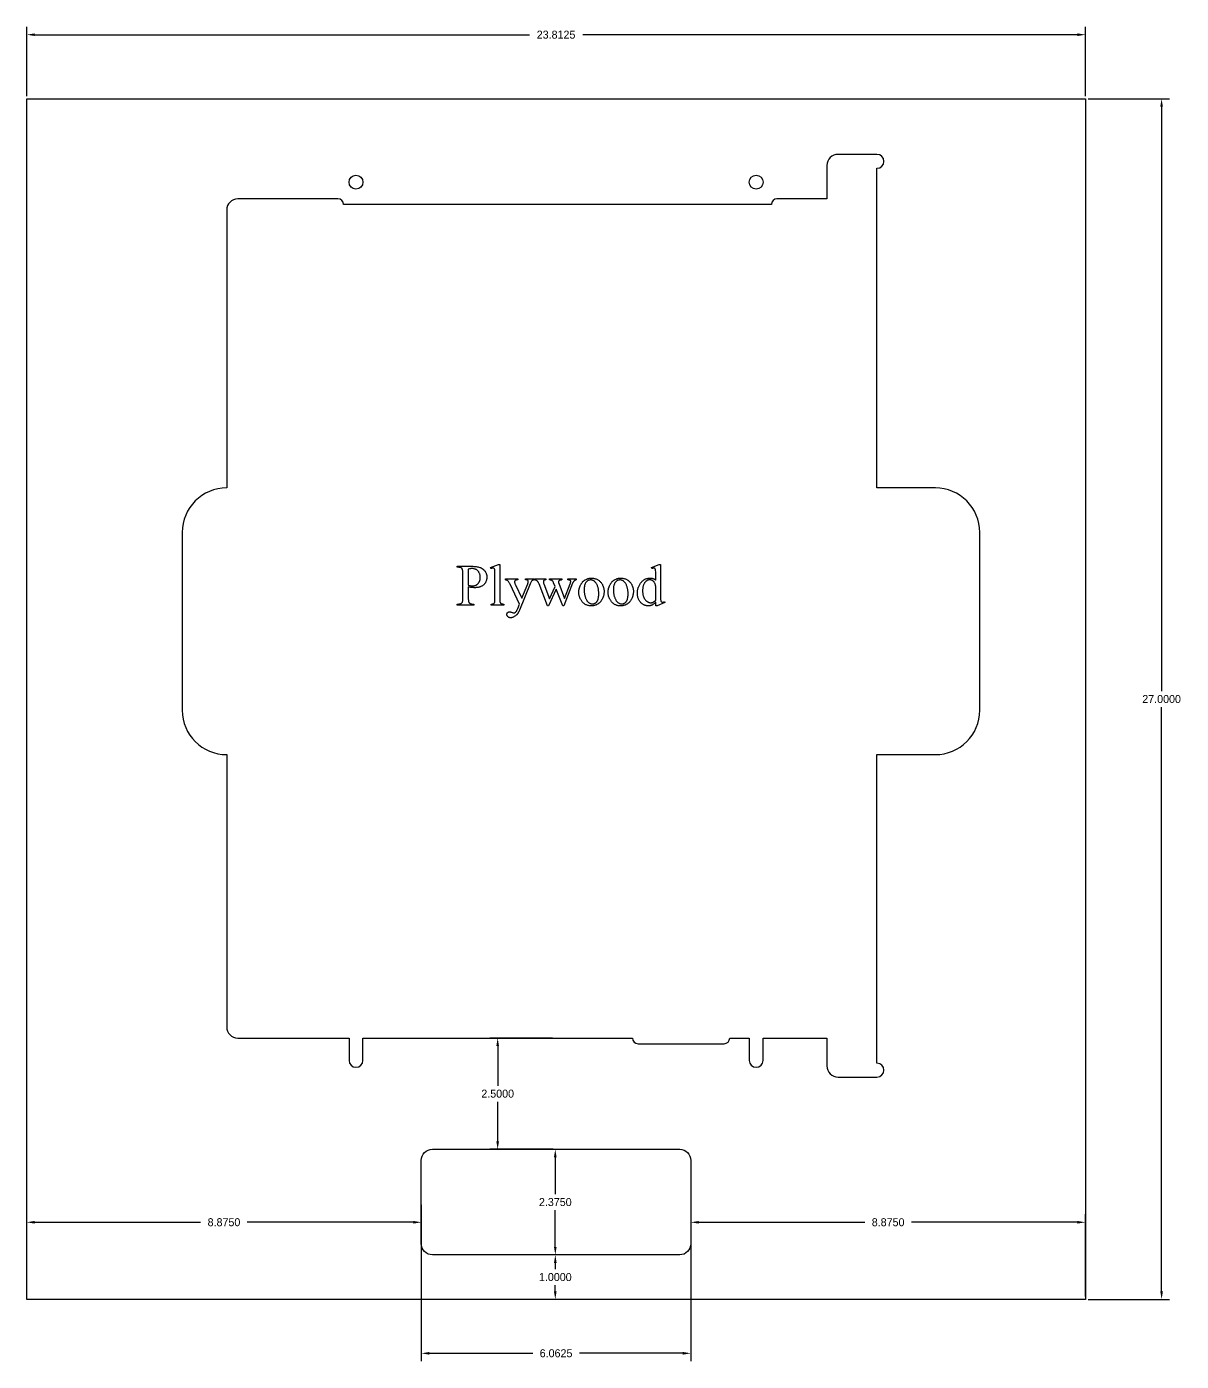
# Model space of a CAD drawing. Extents: x -4 to 204, y -54 to 64.
# Drawn here: x 55.04 to 81.01, y 13.08 to 43.09 of the extents above; entities that cross this region are included whole.
import ezdxf

# ---------------------------------------------------------------- set-up
doc = ezdxf.new("R2010")
doc.units = 0
doc.header["$MEASUREMENT"] = 0
doc.layers.get('Defpoints').update_dxf_attribs({"linetype": 'CONTINUOUS'})
doc.layers.add('Dimentions', color=7, linetype='CONTINUOUS')
doc.layers.add('LAYER_1', color=3, linetype='CONTINUOUS')
doc.dimstyles.get("Standard").update_dxf_attribs({"dimtxt": 0.18, "dimasz": 0.18, "dimexe": 0.18, "dimexo": 0.0625, "dimgap": 0.09, "dimtad": 0, "dimtih": 1, "dimtoh": 1, "dimdec": 4, "dimzin": 0, "dimdsep": 46, "dimtxsty": 'STANDARD', "dimcen": 0.09, "dimadec": 0, "dimazin": 0, "dimtfac": 1, "dimtdec": 4, "dimtofl": 0, "dimtmove": 0, "dimatfit": 3, "dimfxl": 1, "dimtolj": 1, "dimtzin": 0, "dimarcsym": 0})

# ---------------------------------------------------------------- blocks, each defined once
blk = doc.blocks.new('*D207')
at = {"layer": 'Defpoints', "color": 0}
for p in [(66.944, 15.47), (66.927, 14.47), (66.944, 14.47)]:
    blk.add_point(p, dxfattribs=at)
at = {"layer": 'Dimentions', "color": 0, "lineweight": -2}
for p, q in [((66.881, 15.47), (66.747, 15.47)), ((66.927, 15.29), (66.927, 15.15)), ((66.927, 14.65), (66.927, 14.79)), ((66.881, 14.47), (66.747, 14.47))]:
    blk.add_line(p, q, dxfattribs=at)
at = {"layer": 'Dimentions', "color": 0}
for points in [[(66.957, 15.29), (66.897, 15.29), (66.927, 15.47)], [(66.897, 14.65), (66.957, 14.65), (66.927, 14.47)]]:
    blk.add_solid(points, dxfattribs=at)
at = {"layer": 'Dimentions', "color": 0, "insert": (66.927, 14.97), "char_height": 0.18, "attachment_point": 5}
blk.add_mtext('\\A1;1.0000', dxfattribs=at)
blk = doc.blocks.new('*D208')
at = {"layer": 'Defpoints', "color": 0}
for p in [(66.944, 17.845), (66.927, 15.47), (66.927, 15.47)]:
    blk.add_point(p, dxfattribs=at)
at = {"layer": 'Dimentions', "color": 0, "lineweight": -2}
for p, q in [((66.881, 17.845), (66.747, 17.845)), ((66.927, 17.665), (66.927, 16.837)), ((66.927, 15.65), (66.927, 16.477)), ((66.865, 15.47), (66.747, 15.47))]:
    blk.add_line(p, q, dxfattribs=at)
at = {"layer": 'Dimentions', "color": 0}
for points in [[(66.957, 17.665), (66.897, 17.665), (66.927, 17.845)], [(66.897, 15.65), (66.957, 15.65), (66.927, 15.47)]]:
    blk.add_solid(points, dxfattribs=at)
at = {"layer": 'Dimentions', "color": 0, "insert": (66.927, 16.657), "char_height": 0.18, "attachment_point": 5}
blk.add_mtext('\\A1;2.3750', dxfattribs=at)
blk = doc.blocks.new('*D209')
at = {"layer": 'Defpoints', "color": 0}
for p in [(65.631, 20.345), (66.927, 20.345), (66.927, 17.845)]:
    blk.add_point(p, dxfattribs=at)
at = {"layer": 'Dimentions', "color": 0, "lineweight": -2}
for p, q in [((66.865, 20.345), (65.451, 20.345)), ((65.631, 20.165), (65.631, 19.275)), ((65.631, 18.025), (65.631, 18.915)), ((66.865, 17.845), (65.451, 17.845))]:
    blk.add_line(p, q, dxfattribs=at)
at = {"layer": 'Dimentions', "color": 0}
for points in [[(65.661, 20.165), (65.601, 20.165), (65.631, 20.345)], [(65.601, 18.025), (65.661, 18.025), (65.631, 17.845)]]:
    blk.add_solid(points, dxfattribs=at)
at = {"layer": 'Dimentions', "color": 0, "insert": (65.631, 19.095), "char_height": 0.18, "attachment_point": 5}
blk.add_mtext('\\A1;2.5000', dxfattribs=at)
blk = doc.blocks.new('*D210')
at = {"layer": 'Defpoints', "color": 0}
for p in [(63.913, 16.657), (69.975, 16.657), (69.975, 13.256)]:
    blk.add_point(p, dxfattribs=at)
at = {"layer": 'Dimentions', "color": 0, "lineweight": -2}
for p, q in [((63.913, 16.595), (63.913, 13.076)), ((69.975, 16.595), (69.975, 13.076)), ((64.093, 13.256), (66.419, 13.256)), ((69.795, 13.256), (67.469, 13.256))]:
    blk.add_line(p, q, dxfattribs=at)
at = {"layer": 'Dimentions', "color": 0}
for points in [[(64.093, 13.286), (64.093, 13.226), (63.913, 13.256)], [(69.795, 13.226), (69.795, 13.286), (69.975, 13.256)]]:
    blk.add_solid(points, dxfattribs=at)
at = {"layer": 'Dimentions', "color": 0, "insert": (66.944, 13.256), "char_height": 0.18, "attachment_point": 5}
blk.add_mtext('\\A1;6.0625', dxfattribs=at)
blk = doc.blocks.new('*D211')
at = {"layer": 'Defpoints', "color": 0}
for p in [(63.913, 16.595), (55.038, 16.203), (55.038, 14.47)]:
    blk.add_point(p, dxfattribs=at)
at = {"layer": 'Dimentions', "color": 0, "lineweight": -2}
for p, q in [((63.913, 16.532), (63.913, 16.023)), ((55.038, 14.532), (55.038, 16.383)), ((55.218, 16.203), (58.95, 16.203)), ((63.733, 16.203), (60, 16.203))]:
    blk.add_line(p, q, dxfattribs=at)
at = {"layer": 'Dimentions', "color": 0}
for points in [[(55.218, 16.233), (55.218, 16.173), (55.038, 16.203)], [(63.733, 16.173), (63.733, 16.233), (63.913, 16.203)]]:
    blk.add_solid(points, dxfattribs=at)
at = {"layer": 'Dimentions', "color": 0, "insert": (59.475, 16.203), "char_height": 0.18, "attachment_point": 5}
blk.add_mtext('\\A1;8.8750', dxfattribs=at)
blk = doc.blocks.new('*D212')
at = {"layer": 'Defpoints', "color": 0}
for p in [(69.975, 16.595), (78.85, 16.203), (78.85, 14.47)]:
    blk.add_point(p, dxfattribs=at)
at = {"layer": 'Dimentions', "color": 0, "lineweight": -2}
for p, q in [((69.975, 16.532), (69.975, 16.023)), ((78.85, 14.532), (78.85, 16.383)), ((70.155, 16.203), (73.888, 16.203)), ((78.67, 16.203), (74.938, 16.203))]:
    blk.add_line(p, q, dxfattribs=at)
at = {"layer": 'Dimentions', "color": 0}
for points in [[(70.155, 16.233), (70.155, 16.173), (69.975, 16.203)], [(78.67, 16.173), (78.67, 16.233), (78.85, 16.203)]]:
    blk.add_solid(points, dxfattribs=at)
at = {"layer": 'Dimentions', "color": 0, "insert": (74.413, 16.203), "char_height": 0.18, "attachment_point": 5}
blk.add_mtext('\\A1;8.8750', dxfattribs=at)
blk = doc.blocks.new('*D213')
at = {"layer": 'Defpoints', "color": 0}
for p in [(78.85, 41.47), (78.85, 14.47), (80.564, 14.47)]:
    blk.add_point(p, dxfattribs=at)
at = {"layer": 'Dimentions', "color": 0, "lineweight": -2}
for p, q in [((78.913, 41.47), (80.744, 41.47)), ((80.564, 41.29), (80.564, 28.15)), ((80.564, 14.65), (80.564, 27.79)), ((78.913, 14.47), (80.744, 14.47))]:
    blk.add_line(p, q, dxfattribs=at)
at = {"layer": 'Dimentions', "color": 0}
for points in [[(80.594, 41.29), (80.534, 41.29), (80.564, 41.47)], [(80.534, 14.65), (80.594, 14.65), (80.564, 14.47)]]:
    blk.add_solid(points, dxfattribs=at)
at = {"layer": 'Dimentions', "color": 0, "insert": (80.564, 27.97), "char_height": 0.18, "attachment_point": 5}
blk.add_mtext('\\A1;27.0000', dxfattribs=at)
blk = doc.blocks.new('*D214')
at = {"layer": 'Defpoints', "color": 0}
for p in [(78.85, 42.912), (55.038, 41.47), (78.85, 41.47)]:
    blk.add_point(p, dxfattribs=at)
at = {"layer": 'Dimentions', "color": 0, "lineweight": -2}
for p, q in [((55.038, 41.532), (55.038, 43.092)), ((78.85, 41.532), (78.85, 43.092)), ((55.218, 42.912), (66.344, 42.912)), ((78.67, 42.912), (67.544, 42.912))]:
    blk.add_line(p, q, dxfattribs=at)
at = {"layer": 'Dimentions', "color": 0}
for points in [[(55.218, 42.942), (55.218, 42.882), (55.038, 42.912)], [(78.67, 42.882), (78.67, 42.942), (78.85, 42.912)]]:
    blk.add_solid(points, dxfattribs=at)
at = {"layer": 'Dimentions', "color": 0, "insert": (66.944, 42.912), "char_height": 0.18, "attachment_point": 5}
blk.add_mtext('\\A1;23.8125', dxfattribs=at)

msp = doc.modelspace()

# ---------------------------------------------------------------- linework, layer by layer
at = {"layer": 'LAYER_1'}
for points in [[(55.03757, 14.46997), (55.03757, 41.46997), (78.85007, 41.46997), (78.85007, 14.46997)], [(64.97045, 30.49271), (64.97045, 30.23842), (64.97073, 30.21879), (64.97157, 30.20112), (64.97298, 30.1854), (64.97495, 30.17162), (64.97749, 30.15981), (64.98059, 30.14994), (64.98235, 30.14574), (64.98425, 30.14202), (64.98629, 30.13879), (64.98847, 30.13606), (64.99498, 30.12942), (65.00227, 30.12366), (65.01035, 30.11879), (65.01921, 30.11481), (65.02886, 30.11171), (65.03929, 30.1095), (65.05051, 30.10817), (65.06251, 30.10773), (65.09598, 30.10773), (65.09598, 30.08391), (64.72195, 30.08391), (64.72195, 30.10773), (64.75478, 30.10773), (64.76813, 30.10829), (64.77444, 30.109), (64.78049, 30.10998), (64.7863, 30.11125), (64.79187, 30.1128), (64.79719, 30.11463), (64.80226, 30.11674), (64.80709, 30.11914), (64.81167, 30.12181), (64.816, 30.12477), (64.82009, 30.12801), (64.82393, 30.13153), (64.82752, 30.13533), (64.83087, 30.13942), (64.83397, 30.14378), (64.83698, 30.14963), (64.8396, 30.15718), (64.84181, 30.16644), (64.84362, 30.17742), (64.84503, 30.1901), (64.84604, 30.2045), (64.84664, 30.2206), (64.84684, 30.23842), (64.84684, 30.80237), (64.84657, 30.82199), (64.84576, 30.83966), (64.8444, 30.85539), (64.8425, 30.86916), (64.84005, 30.88098), (64.83706, 30.89084), (64.83537, 30.89505), (64.83353, 30.89876), (64.83157, 30.90199), (64.82946, 30.90473), (64.8228, 30.91136), (64.81538, 30.91712), (64.80719, 30.92199), (64.79824, 30.92597), (64.78852, 30.92907), (64.77804, 30.93128), (64.76679, 30.93261), (64.75478, 30.93305), (64.72195, 30.93305), (64.72195, 30.95687), (65.04191, 30.95687), (65.07042, 30.95649), (65.09739, 30.95536), (65.12281, 30.95348), (65.14668, 30.95084), (65.169, 30.94744), (65.18977, 30.94329), (65.209, 30.93839), (65.22667, 30.93273), (65.23504, 30.92958), (65.24324, 30.92618), (65.25127, 30.92251), (65.25914, 30.91859), (65.26684, 30.9144), (65.27438, 30.90996), (65.28175, 30.90526), (65.28896, 30.9003), (65.29599, 30.89508), (65.30287, 30.8896), (65.30957, 30.88386), (65.31612, 30.87787), (65.32249, 30.87161), (65.3287, 30.8651), (65.34062, 30.85129), (65.34623, 30.84405), (65.35148, 30.83664), (65.35637, 30.82906), (65.3609, 30.82132), (65.36506, 30.81341), (65.36886, 30.80533), (65.37231, 30.79709), (65.37538, 30.78868), (65.3781, 30.78011), (65.38045, 30.77137), (65.38244, 30.76247), (65.38407, 30.7534), (65.38534, 30.74416), (65.38625, 30.73476), (65.38679, 30.72519), (65.38697, 30.71546), (65.3867, 30.70225), (65.38587, 30.68936), (65.38449, 30.67678), (65.38257, 30.66452), (65.38009, 30.65256), (65.37706, 30.64092), (65.37348, 30.62959), (65.36935, 30.61857), (65.36467, 30.60786), (65.35943, 30.59746), (65.35365, 30.58738), (65.34732, 30.57761), (65.34043, 30.56815), (65.333, 30.559), (65.32501, 30.55016), (65.31648, 30.54164), (65.30744, 30.53353), (65.29794, 30.52594), (65.28799, 30.51888), (65.27759, 30.51234), (65.26673, 30.50633), (65.25541, 30.50084), (65.24364, 30.49587), (65.23142, 30.49142), (65.21874, 30.4875), (65.2056, 30.4841), (65.19201, 30.48122), (65.17796, 30.47887), (65.16346, 30.47704), (65.14851, 30.47573), (65.1331, 30.47494), (65.11723, 30.47468), (65.10113, 30.47496), (65.0844, 30.47581), (65.06701, 30.47722), (65.04899, 30.47919), (65.03032, 30.48172), (65.01101, 30.48482), (64.99105, 30.48848)], [(65.67731, 30.99936), (65.67731, 30.21717), (65.67782, 30.19182), (65.67845, 30.1809), (65.67933, 30.17114), (65.68046, 30.16255), (65.68184, 30.15513), (65.68348, 30.14887), (65.68536, 30.14378), (65.68751, 30.13941), (65.68993, 30.13531), (65.69262, 30.13148), (65.69558, 30.12793), (65.69882, 30.12464), (65.70232, 30.12163), (65.7061, 30.11889), (65.71015, 30.11642), (65.71478, 30.11423), (65.72033, 30.11234), (65.72677, 30.11073), (65.73413, 30.10942), (65.74239, 30.1084), (65.75155, 30.10767), (65.76162, 30.10723), (65.77259, 30.10709), (65.77259, 30.08391), (65.48354, 30.08391), (65.48354, 30.10709), (65.50221, 30.10761), (65.51033, 30.10826), (65.51766, 30.10918), (65.52418, 30.11036), (65.52989, 30.11179), (65.5348, 30.11349), (65.5389, 30.11546), (65.5425, 30.11772), (65.5459, 30.12032), (65.5491, 30.12327), (65.5521, 30.12656), (65.5549, 30.13019), (65.55749, 30.13416), (65.55989, 30.13848), (65.56208, 30.14314), (65.56404, 30.14852), (65.56574, 30.15501), (65.56718, 30.1626), (65.56836, 30.1713), (65.56927, 30.18111), (65.56992, 30.19202), (65.57045, 30.21717), (65.57045, 30.75279), (65.57017, 30.79788), (65.56932, 30.83335), (65.56791, 30.8592), (65.567, 30.86852), (65.56594, 30.87543), (65.56335, 30.88596), (65.56179, 30.89054), (65.56007, 30.89467), (65.55817, 30.89834), (65.5561, 30.90157), (65.55387, 30.90434), (65.55146, 30.90666), (65.54888, 30.90862), (65.54612, 30.91032), (65.5432, 30.91176), (65.54011, 30.91293), (65.53341, 30.9145), (65.52603, 30.91503), (65.5217, 30.91487), (65.51709, 30.91438), (65.50704, 30.91245), (65.49585, 30.90923), (65.48354, 30.90473), (65.47259, 30.92726), (65.64834, 30.99936)], [(69.18719, 30.15022), (69.17643, 30.13935), (69.16574, 30.12928), (69.15511, 30.12), (69.14454, 30.11151), (69.13402, 30.10382), (69.12357, 30.09693), (69.11318, 30.09083), (69.10285, 30.08552), (69.09245, 30.08092), (69.08185, 30.07693), (69.07104, 30.07355), (69.06004, 30.07079), (69.04883, 30.06865), (69.03743, 30.06711), (69.02582, 30.06619), (69.01401, 30.06588), (69.00203, 30.0662), (68.99025, 30.06715), (68.97866, 30.06872), (68.96726, 30.07093), (68.95604, 30.07377), (68.94502, 30.07725), (68.9342, 30.08135), (68.92356, 30.08608), (68.91311, 30.09145), (68.90286, 30.09744), (68.89279, 30.10407), (68.88292, 30.11133), (68.87324, 30.11922), (68.86375, 30.12774), (68.85445, 30.13689), (68.84534, 30.14668), (68.83661, 30.15696), (68.82844, 30.1676), (68.82084, 30.17859), (68.8138, 30.18995), (68.80732, 30.20167), (68.8014, 30.21375), (68.79605, 30.22618), (68.79126, 30.23898), (68.78704, 30.25214), (68.78338, 30.26565), (68.78028, 30.27953), (68.77774, 30.29376), (68.77577, 30.30836), (68.77436, 30.32331), (68.77352, 30.33862), (68.77324, 30.3543), (68.77355, 30.37007), (68.77448, 30.38567), (68.77604, 30.4011), (68.77823, 30.41636), (68.78103, 30.43146), (68.78446, 30.44638), (68.78852, 30.46114), (68.79319, 30.47573), (68.7985, 30.49015), (68.80442, 30.5044), (68.81097, 30.51849), (68.81814, 30.5324), (68.82594, 30.54615), (68.83436, 30.55973), (68.8434, 30.57314), (68.85307, 30.58638), (68.86322, 30.59912), (68.87374, 30.61105), (68.88461, 30.62215), (68.89584, 30.63243), (68.90742, 30.64188), (68.91936, 30.65052), (68.93166, 30.65833), (68.94432, 30.66532), (68.95733, 30.67149), (68.97071, 30.67683), (68.98443, 30.68136), (68.99852, 30.68506), (69.01296, 30.68793), (69.02776, 30.68999), (69.04292, 30.69122), (69.05843, 30.69164), (69.06806, 30.69144), (69.07748, 30.69086), (69.08669, 30.68989), (69.09569, 30.68854), (69.10448, 30.68679), (69.11305, 30.68466), (69.12141, 30.68215), (69.12957, 30.67924), (69.13751, 30.67595), (69.14524, 30.67227), (69.15276, 30.66821), (69.16007, 30.66375), (69.16716, 30.65891), (69.17405, 30.65368), (69.18072, 30.64807), (69.18719, 30.64206), (69.18719, 30.75086), (69.18688, 30.79653), (69.18598, 30.83246), (69.18447, 30.85866), (69.18349, 30.8681), (69.18236, 30.87511), (69.1796, 30.88577), (69.17797, 30.89041), (69.17616, 30.89459), (69.17418, 30.8983), (69.17204, 30.90155), (69.16972, 30.90433), (69.16723, 30.90666), (69.16457, 30.90862), (69.16176, 30.91032), (69.15878, 30.91176), (69.15564, 30.91293), (69.14888, 30.9145), (69.14148, 30.91503), (69.13242, 30.91438), (69.122, 30.91245), (69.11021, 30.90923), (69.09706, 30.90473), (69.08869, 30.92726), (69.26444, 30.99936), (69.29341, 30.99936), (69.29341, 30.3176), (69.29371, 30.27083), (69.29462, 30.23415), (69.29612, 30.20758), (69.29711, 30.19807), (69.29824, 30.1911), (69.30101, 30.18054), (69.30267, 30.1759), (69.30451, 30.17171), (69.30654, 30.16794), (69.30874, 30.1646), (69.31112, 30.1617), (69.31369, 30.15923), (69.31922, 30.15529), (69.32215, 30.15374), (69.3252, 30.15247), (69.32835, 30.15149), (69.33161, 30.15078), (69.33847, 30.15022), (69.343, 30.15039), (69.34789, 30.1509), (69.35875, 30.15296), (69.37106, 30.15638), (69.38483, 30.16116), (69.39191, 30.13863), (69.2168, 30.06588), (69.18719, 30.06588)], [(64.97045, 30.5294), (65.00264, 30.52377), (65.03096, 30.51975), (65.04368, 30.51834), (65.05543, 30.51733), (65.06621, 30.51673), (65.07603, 30.51653), (65.08432, 30.51673), (65.09248, 30.51734), (65.10049, 30.51835), (65.10836, 30.51977), (65.11608, 30.52159), (65.12366, 30.52382), (65.1311, 30.52645), (65.13839, 30.52948), (65.14554, 30.53293), (65.15255, 30.53677), (65.15941, 30.54102), (65.16614, 30.54568), (65.17271, 30.55074), (65.17915, 30.55621), (65.18544, 30.56208), (65.19158, 30.56835), (65.19747, 30.57495), (65.20298, 30.58179), (65.2081, 30.58886), (65.21285, 30.59618), (65.21722, 30.60373), (65.2212, 30.61152), (65.22481, 30.61955), (65.22804, 30.62782), (65.23089, 30.63633), (65.23335, 30.64508), (65.23544, 30.65406), (65.23715, 30.66329), (65.23848, 30.67275), (65.23943, 30.68246), (65.24, 30.6924), (65.24019, 30.70258), (65.23983, 30.71662), (65.23874, 30.7304), (65.23693, 30.74394), (65.2344, 30.75722), (65.23114, 30.77025), (65.22715, 30.78303), (65.22245, 30.79556), (65.21701, 30.80784), (65.21092, 30.81961), (65.20422, 30.83061), (65.19692, 30.84085), (65.18901, 30.85033), (65.1805, 30.85904), (65.17139, 30.86698), (65.16167, 30.87417), (65.15135, 30.88058), (65.14055, 30.88624), (65.12938, 30.89115), (65.11785, 30.8953), (65.10596, 30.89869), (65.09371, 30.90133), (65.0811, 30.90322), (65.06812, 30.90435), (65.05478, 30.90473), (65.04628, 30.90453), (65.0372, 30.90396), (65.02753, 30.90301), (65.01728, 30.90167), (64.99503, 30.89785), (64.97045, 30.89249)], [(65.80736, 30.67361), (66.08225, 30.67361), (66.08225, 30.64979), (66.06873, 30.64979), (66.06171, 30.64959), (66.05515, 30.64901), (66.04904, 30.64802), (66.04338, 30.64665), (66.03818, 30.64489), (66.03342, 30.64273), (66.02912, 30.64018), (66.02528, 30.63724), (66.02188, 30.634), (66.01894, 30.63058), (66.01645, 30.62696), (66.01441, 30.62315), (66.01283, 30.61916), (66.0117, 30.61497), (66.01102, 30.61058), (66.01079, 30.60601), (66.01112, 30.59943), (66.01212, 30.59225), (66.01378, 30.58447), (66.0161, 30.57608), (66.01909, 30.56708), (66.02274, 30.55749), (66.02706, 30.54729), (66.03204, 30.53649), (66.1756, 30.23906), (66.30757, 30.56481), (66.31014, 30.5714), (66.31236, 30.57797), (66.31424, 30.58452), (66.31578, 30.59105), (66.31698, 30.59755), (66.31783, 30.60404), (66.31835, 30.61051), (66.31852, 30.61696), (66.31823, 30.62239), (66.31739, 30.6271), (66.31598, 30.63108), (66.31401, 30.63434), (66.31107, 30.6377), (66.30741, 30.6407), (66.30303, 30.64333), (66.29792, 30.64561), (66.2914, 30.64744), (66.28279, 30.64874), (66.27208, 30.64953), (66.25929, 30.64979), (66.25929, 30.67361), (66.45113, 30.67361), (66.45113, 30.64979), (66.43991, 30.64818), (66.43005, 30.64593), (66.42156, 30.64303), (66.41444, 30.63949), (66.40784, 30.63478), (66.40092, 30.62838), (66.39368, 30.6203), (66.38611, 30.61052), (66.38257, 30.60404), (66.37774, 30.59362), (66.37163, 30.57926), (66.36422, 30.56095), (66.1241, 29.97254), (66.11507, 29.95178), (66.10537, 29.93234), (66.10026, 29.92311), (66.09499, 29.9142), (66.08955, 29.90563), (66.08394, 29.89738), (66.07816, 29.88945), (66.07222, 29.88185), (66.0661, 29.87458), (66.05982, 29.86764), (66.05337, 29.86102), (66.04675, 29.85474), (66.03996, 29.84877), (66.033, 29.84314), (66.01898, 29.83288), (66.0051, 29.82399), (65.99134, 29.81646), (65.97772, 29.8103), (65.97095, 29.80774), (65.96422, 29.80552), (65.95752, 29.80364), (65.95086, 29.8021), (65.94423, 29.8009), (65.93763, 29.80004), (65.93106, 29.79953), (65.92452, 29.79936), (65.91524, 29.7997), (65.90638, 29.80073), (65.89794, 29.80244), (65.88992, 29.80483), (65.88233, 29.80791), (65.87516, 29.81167), (65.86841, 29.81612), (65.86208, 29.82125), (65.85634, 29.82682), (65.85138, 29.8326), (65.84717, 29.83857), (65.84373, 29.84475), (65.84106, 29.85112), (65.83914, 29.8577), (65.838, 29.86448), (65.83761, 29.87146), (65.83789, 29.87806), (65.83872, 29.88432), (65.8401, 29.89025), (65.84204, 29.89585), (65.84453, 29.90111), (65.84757, 29.90605), (65.85117, 29.91065), (65.85532, 29.91492), (65.85995, 29.91877), (65.865, 29.9221), (65.87045, 29.92492), (65.87632, 29.92723), (65.8826, 29.92903), (65.8893, 29.93031), (65.8964, 29.93108), (65.90392, 29.93133), (65.90948, 29.93111), (65.91551, 29.93045), (65.92203, 29.92934), (65.92903, 29.92779), (65.94448, 29.92337), (65.96186, 29.91717), (65.97353, 29.91295), (65.98279, 29.90993), (65.98963, 29.90812), (65.99405, 29.90752), (65.99894, 29.90783), (66.00393, 29.90876), (66.00904, 29.91032), (66.01425, 29.9125), (66.01958, 29.91531), (66.02501, 29.91874), (66.03056, 29.92279), (66.03622, 29.92747), (66.04194, 29.93305), (66.04767, 29.93978), (66.05341, 29.94769), (66.05915, 29.95676), (66.06491, 29.967), (66.07068, 29.97841), (66.07646, 29.99098), (66.08225, 30.00473), (66.1241, 30.10709), (65.91229, 30.55194), (65.90674, 30.56252), (65.89974, 30.57431), (65.89129, 30.5873), (65.88139, 30.60151), (65.87371, 30.61185), (65.86675, 30.62034), (65.86051, 30.62698), (65.855, 30.63176), (65.85101, 30.6343), (65.84647, 30.63675), (65.83568, 30.64142), (65.82265, 30.64577), (65.80736, 30.64979)], [(66.46723, 30.67361), (66.71444, 30.67361), (66.71444, 30.64979), (66.70628, 30.64904), (66.69885, 30.64806), (66.69215, 30.64686), (66.68619, 30.64544), (66.68097, 30.6438), (66.67648, 30.64194), (66.67272, 30.63986), (66.6697, 30.63756), (66.66721, 30.63501), (66.66505, 30.63221), (66.66322, 30.62914), (66.66173, 30.62581), (66.66057, 30.62222), (66.65974, 30.61837), (66.65924, 30.61425), (66.65907, 30.60988), (66.65925, 30.60476), (66.65976, 30.59937), (66.66181, 30.58783), (66.66523, 30.57523), (66.67002, 30.56159), (66.7962, 30.22232), (66.92302, 30.4985), (66.88955, 30.58541), (66.88553, 30.5947), (66.88122, 30.60324), (66.8766, 30.61103), (66.87168, 30.61808), (66.86646, 30.62439), (66.86094, 30.62995), (66.85511, 30.63477), (66.84899, 30.63885), (66.84507, 30.64099), (66.84038, 30.64291), (66.83493, 30.64461), (66.82871, 30.64609), (66.82173, 30.64735), (66.81398, 30.64838), (66.7962, 30.64979), (66.7962, 30.67361), (67.07689, 30.67361), (67.07689, 30.64979), (67.06572, 30.64911), (67.0554, 30.64802), (67.04592, 30.64653), (67.03729, 30.64464), (67.02951, 30.64235), (67.02257, 30.63965), (67.01647, 30.63655), (67.01122, 30.63305), (67.0082, 30.63029), (67.00559, 30.62714), (67.00337, 30.62361), (67.00156, 30.61969), (67.00016, 30.6154), (66.99915, 30.61072), (66.99855, 30.60566), (66.99834, 30.60022), (66.99867, 30.59374), (66.99963, 30.58718), (67.00124, 30.58054), (67.00349, 30.57382), (67.1374, 30.2352), (67.26165, 30.56159), (67.26728, 30.57809), (67.27131, 30.59282), (67.27271, 30.59951), (67.27372, 30.60577), (67.27432, 30.61159), (67.27452, 30.61696), (67.27433, 30.61998), (67.27374, 30.62291), (67.27276, 30.62577), (67.27139, 30.62855), (67.26962, 30.63124), (67.26746, 30.63386), (67.26491, 30.63639), (67.26197, 30.63885), (67.25846, 30.64113), (67.25419, 30.64315), (67.24916, 30.64491), (67.24338, 30.64641), (67.23685, 30.64765), (67.22956, 30.64862), (67.22152, 30.64934), (67.21272, 30.64979), (67.21272, 30.67361), (67.39877, 30.67361), (67.39877, 30.64979), (67.39189, 30.64851), (67.38523, 30.64677), (67.37881, 30.64457), (67.37262, 30.6419), (67.36666, 30.63878), (67.36093, 30.63518), (67.35543, 30.63113), (67.35017, 30.62661), (67.34513, 30.62163), (67.34033, 30.61619), (67.33576, 30.61029), (67.33142, 30.60392), (67.32731, 30.59709), (67.32343, 30.5898), (67.31979, 30.58204), (67.31637, 30.57382), (67.11937, 30.06588), (67.09298, 30.06588), (66.94555, 30.44249), (66.77367, 30.06588), (66.74985, 30.06588), (66.56058, 30.56159), (66.55592, 30.57286), (66.55128, 30.58318), (66.54666, 30.59254), (66.54207, 30.60094), (66.53749, 30.60839), (66.53293, 30.61489), (66.5284, 30.62042), (66.52388, 30.625), (66.51905, 30.62898), (66.51358, 30.63271), (66.50746, 30.63619), (66.5007, 30.63941), (66.4933, 30.64238), (66.48525, 30.6451), (66.47656, 30.64757), (66.46723, 30.64979)], [(67.74062, 30.69099), (67.75715, 30.69059), (67.77327, 30.6894), (67.78898, 30.68742), (67.80427, 30.68463), (67.81915, 30.68106), (67.83362, 30.67669), (67.84768, 30.67152), (67.86133, 30.66556), (67.87456, 30.65881), (67.88738, 30.65126), (67.89979, 30.64291), (67.91178, 30.63378), (67.92337, 30.62384), (67.93454, 30.61311), (67.94529, 30.60159), (67.95564, 30.58927), (67.96398, 30.57831), (67.97179, 30.56715), (67.97905, 30.55578), (67.98578, 30.54421), (67.99197, 30.53244), (67.99762, 30.52047), (68.00273, 30.5083), (68.0073, 30.49593), (68.01134, 30.48335), (68.01484, 30.47058), (68.0178, 30.4576), (68.02022, 30.44443), (68.0221, 30.43105), (68.02345, 30.41747), (68.02426, 30.40369), (68.02452, 30.3897), (68.02393, 30.36988), (68.02215, 30.34999), (68.01918, 30.33004), (68.01503, 30.31004), (68.00969, 30.28997), (68.00316, 30.26984), (67.99544, 30.24965), (67.98654, 30.2294), (67.98168, 30.21942), (67.9766, 30.20975), (67.97129, 30.20039), (67.96576, 30.19134), (67.96, 30.1826), (67.95403, 30.17418), (67.94782, 30.16607), (67.9414, 30.15827), (67.93475, 30.15078), (67.92787, 30.1436), (67.92077, 30.13673), (67.91345, 30.13018), (67.90591, 30.12394), (67.89814, 30.11801), (67.89015, 30.11239), (67.88193, 30.10709), (67.87354, 30.1021), (67.86503, 30.09743), (67.85641, 30.09308), (67.84767, 30.08906), (67.83881, 30.08536), (67.82983, 30.08198), (67.82073, 30.07892), (67.81152, 30.07618), (67.80218, 30.07377), (67.79273, 30.07168), (67.78316, 30.06991), (67.77347, 30.06846), (67.76367, 30.06733), (67.75374, 30.06653), (67.7437, 30.06605), (67.73354, 30.06588), (67.71709, 30.0663), (67.70108, 30.06754), (67.68549, 30.06962), (67.67033, 30.07252), (67.65559, 30.07626), (67.64129, 30.08082), (67.62741, 30.08622), (67.61396, 30.09244), (67.60093, 30.09949), (67.58834, 30.10738), (67.57617, 30.11609), (67.56443, 30.12563), (67.55311, 30.13601), (67.54223, 30.14721), (67.53177, 30.15924), (67.52174, 30.17211), (67.51371, 30.18338), (67.50619, 30.19482), (67.4992, 30.20643), (67.49272, 30.21822), (67.48677, 30.23017), (67.48133, 30.2423), (67.47641, 30.2546), (67.472, 30.26706), (67.46812, 30.2797), (67.46475, 30.29251), (67.4619, 30.3055), (67.45957, 30.31865), (67.45776, 30.33197), (67.45646, 30.34546), (67.45569, 30.35913), (67.45543, 30.37297), (67.45558, 30.3831), (67.45605, 30.39323), (67.45684, 30.40335), (67.45794, 30.41346), (67.45936, 30.42357), (67.46108, 30.43367), (67.46313, 30.44376), (67.46549, 30.45384), (67.46816, 30.46392), (67.47114, 30.47398), (67.47806, 30.4941), (67.48623, 30.51418), (67.49566, 30.53423), (67.50079, 30.54409), (67.50612, 30.55362), (67.51164, 30.56282), (67.51737, 30.57169), (67.52329, 30.58024), (67.52942, 30.58846), (67.53574, 30.59635), (67.54226, 30.60392), (67.54897, 30.61116), (67.55589, 30.61807), (67.56301, 30.62466), (67.57032, 30.63092), (67.57783, 30.63685), (67.58554, 30.64246), (67.59345, 30.64774), (67.60156, 30.65269), (67.6181, 30.66166), (67.63488, 30.66945), (67.64336, 30.67289), (67.6519, 30.67603), (67.6605, 30.67887), (67.66916, 30.68142), (67.67788, 30.68366), (67.68666, 30.68561), (67.6955, 30.68725), (67.70441, 30.6886), (67.71337, 30.68964), (67.72239, 30.69039), (67.73148, 30.69084)], [(67.72066, 30.64915), (67.71213, 30.64883), (67.70358, 30.64788), (67.69503, 30.64629), (67.68646, 30.64408), (67.67789, 30.64122), (67.6693, 30.63774), (67.66071, 30.63362), (67.6521, 30.62887), (67.6437, 30.62332), (67.6357, 30.61682), (67.62812, 30.60936), (67.62096, 30.60094), (67.6142, 30.59157), (67.60786, 30.58125), (67.60193, 30.56997), (67.59641, 30.55773), (67.59143, 30.54456), (67.58712, 30.53049), (67.58347, 30.51551), (67.58048, 30.49963), (67.57816, 30.48284), (67.5765, 30.46515), (67.5755, 30.44655), (67.57517, 30.42704), (67.57537, 30.41109), (67.57597, 30.39541), (67.57697, 30.38), (67.57837, 30.36488), (67.58017, 30.35003), (67.58237, 30.33546), (67.58496, 30.32116), (67.58796, 30.30714), (67.59136, 30.2934), (67.59516, 30.27993), (67.59936, 30.26674), (67.60396, 30.25383), (67.60896, 30.24119), (67.61435, 30.22883), (67.62015, 30.21675), (67.62635, 30.20494), (67.63287, 30.19364), (67.63965, 30.18306), (67.64668, 30.17322), (67.65397, 30.1641), (67.66151, 30.15571), (67.66931, 30.14806), (67.67735, 30.14113), (67.68566, 30.13493), (67.69421, 30.12946), (67.70302, 30.12472), (67.71209, 30.12071), (67.72141, 30.11743), (67.73098, 30.11487), (67.74081, 30.11305), (67.75089, 30.11196), (67.76122, 30.11159), (67.76894, 30.11179), (67.77649, 30.1124), (67.78387, 30.1134), (67.79108, 30.11481), (67.79811, 30.11662), (67.80498, 30.11883), (67.81167, 30.12145), (67.81819, 30.12447), (67.82455, 30.12789), (67.83073, 30.13171), (67.83674, 30.13594), (67.84258, 30.14056), (67.84825, 30.14559), (67.85374, 30.15102), (67.85907, 30.15686), (67.86422, 30.16309), (67.86914, 30.16982), (67.87373, 30.17713), (67.87801, 30.18501), (67.88197, 30.19347), (67.88561, 30.20251), (67.88894, 30.21213), (67.89195, 30.22233), (67.89464, 30.23311), (67.89702, 30.24446), (67.89908, 30.25639), (67.90082, 30.2689), (67.90225, 30.28199), (67.90336, 30.29566), (67.90415, 30.30991), (67.90462, 30.32473), (67.90478, 30.34013), (67.90452, 30.35951), (67.90373, 30.37836), (67.90241, 30.39669), (67.90056, 30.41449), (67.89818, 30.43177), (67.89528, 30.44853), (67.89184, 30.46476), (67.88788, 30.48048), (67.88339, 30.49567), (67.87838, 30.51033), (67.87283, 30.52447), (67.86676, 30.53809), (67.86016, 30.55119), (67.85303, 30.56377), (67.84537, 30.57582), (67.83719, 30.58734), (67.83137, 30.59483), (67.82537, 30.60183), (67.81916, 30.60835), (67.81276, 30.61438), (67.80617, 30.61993), (67.79937, 30.625), (67.79239, 30.62959), (67.7852, 30.6337), (67.77782, 30.63732), (67.77024, 30.64046), (67.76247, 30.64311), (67.7545, 30.64528), (67.74634, 30.64697), (67.73797, 30.64818), (67.72942, 30.6489)], [(68.39985, 30.69099), (68.41638, 30.69059), (68.4325, 30.6894), (68.44821, 30.68742), (68.4635, 30.68463), (68.47838, 30.68106), (68.49285, 30.67669), (68.50691, 30.67152), (68.52055, 30.66556), (68.53379, 30.65881), (68.54661, 30.65126), (68.55902, 30.64291), (68.57101, 30.63378), (68.58259, 30.62384), (68.59376, 30.61311), (68.60452, 30.60159), (68.61487, 30.58927), (68.62321, 30.57831), (68.63101, 30.56715), (68.63828, 30.55578), (68.645, 30.54421), (68.65119, 30.53244), (68.65684, 30.52047), (68.66196, 30.5083), (68.66653, 30.49593), (68.67057, 30.48335), (68.67407, 30.47058), (68.67703, 30.4576), (68.67945, 30.44443), (68.68133, 30.43105), (68.68268, 30.41747), (68.68348, 30.40369), (68.68375, 30.3897), (68.68316, 30.36988), (68.68138, 30.34999), (68.67841, 30.33004), (68.67426, 30.31004), (68.66892, 30.28997), (68.66239, 30.26984), (68.65467, 30.24965), (68.64577, 30.2294), (68.64091, 30.21942), (68.63583, 30.20975), (68.63052, 30.20039), (68.62499, 30.19134), (68.61923, 30.1826), (68.61325, 30.17418), (68.60705, 30.16607), (68.60062, 30.15827), (68.59397, 30.15078), (68.5871, 30.1436), (68.58, 30.13673), (68.57268, 30.13018), (68.56514, 30.12394), (68.55737, 30.11801), (68.54937, 30.11239), (68.54116, 30.10709), (68.53277, 30.1021), (68.52426, 30.09743), (68.51564, 30.09308), (68.50689, 30.08906), (68.49803, 30.08536), (68.48905, 30.08198), (68.47996, 30.07892), (68.47074, 30.07618), (68.46141, 30.07377), (68.45196, 30.07168), (68.44239, 30.06991), (68.4327, 30.06846), (68.42289, 30.06733), (68.41297, 30.06653), (68.40293, 30.06605), (68.39277, 30.06588), (68.37632, 30.0663), (68.3603, 30.06754), (68.34472, 30.06962), (68.32955, 30.07252), (68.31482, 30.07626), (68.30051, 30.08082), (68.28663, 30.08622), (68.27318, 30.09244), (68.26016, 30.09949), (68.24756, 30.10738), (68.23539, 30.11609), (68.22365, 30.12563), (68.21234, 30.13601), (68.20145, 30.14721), (68.19099, 30.15924), (68.18096, 30.17211), (68.17293, 30.18338), (68.16542, 30.19482), (68.15843, 30.20643), (68.15195, 30.21822), (68.14599, 30.23017), (68.14056, 30.2423), (68.13563, 30.2546), (68.13123, 30.26706), (68.12735, 30.2797), (68.12398, 30.29251), (68.12113, 30.3055), (68.1188, 30.31865), (68.11698, 30.33197), (68.11569, 30.34546), (68.11491, 30.35913), (68.11465, 30.37297), (68.11481, 30.3831), (68.11528, 30.39323), (68.11607, 30.40335), (68.11717, 30.41346), (68.11858, 30.42357), (68.12031, 30.43367), (68.12235, 30.44376), (68.12471, 30.45384), (68.12738, 30.46392), (68.13037, 30.47398), (68.13729, 30.4941), (68.14546, 30.51418), (68.15489, 30.53423), (68.16002, 30.54409), (68.16535, 30.55362), (68.17087, 30.56282), (68.1766, 30.57169), (68.18252, 30.58024), (68.18864, 30.58846), (68.19496, 30.59635), (68.20148, 30.60392), (68.2082, 30.61116), (68.21512, 30.61807), (68.22223, 30.62466), (68.22955, 30.63092), (68.23706, 30.63685), (68.24477, 30.64246), (68.25268, 30.64774), (68.26079, 30.65269), (68.27733, 30.66166), (68.29411, 30.66945), (68.30259, 30.67289), (68.31113, 30.67603), (68.31973, 30.67887), (68.32839, 30.68142), (68.33711, 30.68366), (68.34589, 30.68561), (68.35473, 30.68725), (68.36363, 30.6886), (68.3726, 30.68964), (68.38162, 30.69039), (68.3907, 30.69084)], [(68.37989, 30.64915), (68.37135, 30.64883), (68.36281, 30.64788), (68.35425, 30.64629), (68.34569, 30.64408), (68.33711, 30.64122), (68.32853, 30.63774), (68.31993, 30.63362), (68.31133, 30.62887), (68.30292, 30.62332), (68.29493, 30.61682), (68.28735, 30.60936), (68.28018, 30.60094), (68.27343, 30.59157), (68.26709, 30.58125), (68.26116, 30.56997), (68.25564, 30.55773), (68.25066, 30.54456), (68.24635, 30.53049), (68.24269, 30.51551), (68.23971, 30.49963), (68.23738, 30.48284), (68.23572, 30.46515), (68.23473, 30.44655), (68.2344, 30.42704), (68.2346, 30.41109), (68.2352, 30.39541), (68.2362, 30.38), (68.23759, 30.36488), (68.23939, 30.35003), (68.24159, 30.33546), (68.24419, 30.32116), (68.24719, 30.30714), (68.25059, 30.2934), (68.25439, 30.27993), (68.25859, 30.26674), (68.26318, 30.25383), (68.26818, 30.24119), (68.27358, 30.22883), (68.27938, 30.21675), (68.28558, 30.20494), (68.2921, 30.19364), (68.29888, 30.18306), (68.30591, 30.17322), (68.3132, 30.1641), (68.32074, 30.15571), (68.32853, 30.14806), (68.33658, 30.14113), (68.34488, 30.13493), (68.35344, 30.12946), (68.36225, 30.12472), (68.37132, 30.12071), (68.38063, 30.11743), (68.39021, 30.11487), (68.40003, 30.11305), (68.41011, 30.11196), (68.42045, 30.11159), (68.42817, 30.11179), (68.43572, 30.1124), (68.4431, 30.1134), (68.4503, 30.11481), (68.45734, 30.11662), (68.4642, 30.11883), (68.4709, 30.12145), (68.47742, 30.12447), (68.48377, 30.12789), (68.48996, 30.13171), (68.49597, 30.13594), (68.5018, 30.14056), (68.50747, 30.14559), (68.51297, 30.15102), (68.5183, 30.15686), (68.52345, 30.16309), (68.52836, 30.16982), (68.53296, 30.17713), (68.53724, 30.18501), (68.5412, 30.19347), (68.54484, 30.20251), (68.54817, 30.21213), (68.55118, 30.22233), (68.55387, 30.23311), (68.55625, 30.24446), (68.55831, 30.25639), (68.56005, 30.2689), (68.56147, 30.28199), (68.56258, 30.29566), (68.56338, 30.30991), (68.56385, 30.32473), (68.56401, 30.34013), (68.56375, 30.35951), (68.56295, 30.37836), (68.56163, 30.39669), (68.55978, 30.41449), (68.55741, 30.43177), (68.5545, 30.44853), (68.55107, 30.46476), (68.54711, 30.48048), (68.54262, 30.49567), (68.5376, 30.51033), (68.53206, 30.52447), (68.52599, 30.53809), (68.51939, 30.55119), (68.51226, 30.56377), (68.5046, 30.57582), (68.49641, 30.58734), (68.4906, 30.59483), (68.48459, 30.60183), (68.47839, 30.60835), (68.47199, 30.61438), (68.46539, 30.61993), (68.4586, 30.625), (68.45161, 30.62959), (68.44443, 30.6337), (68.43705, 30.63732), (68.42947, 30.64046), (68.4217, 30.64311), (68.41373, 30.64528), (68.40556, 30.64697), (68.3972, 30.64818), (68.38864, 30.6489)], [(69.18719, 30.19528), (69.18719, 30.49915), (69.18598, 30.50997), (69.18429, 30.52055), (69.18212, 30.53089), (69.17946, 30.54099), (69.17632, 30.55085), (69.1727, 30.56047), (69.1686, 30.56984), (69.16401, 30.57897), (69.15899, 30.58771), (69.15357, 30.59589), (69.14776, 30.60352), (69.14156, 30.6106), (69.13496, 30.61712), (69.12798, 30.62309), (69.1206, 30.62851), (69.11283, 30.63337), (69.10489, 30.63767), (69.097, 30.6414), (69.08916, 30.64455), (69.08136, 30.64713), (69.07362, 30.64914), (69.06593, 30.65057), (69.05829, 30.65143), (69.0507, 30.65172), (69.04367, 30.65152), (69.03673, 30.65093), (69.02989, 30.64993), (69.02314, 30.64854), (69.01649, 30.64675), (69.00994, 30.64457), (69.00348, 30.64199), (68.99711, 30.63901), (68.99084, 30.63563), (68.98467, 30.63185), (68.97859, 30.62768), (68.97261, 30.62311), (68.96672, 30.61815), (68.96093, 30.61278), (68.95523, 30.60702), (68.94963, 30.60086), (68.94254, 30.59225), (68.9359, 30.58316), (68.92972, 30.57358), (68.924, 30.56352), (68.91874, 30.55298), (68.91393, 30.54196), (68.90958, 30.53045), (68.90569, 30.51846), (68.90226, 30.50599), (68.89929, 30.49303), (68.89677, 30.47959), (68.89471, 30.46567), (68.89311, 30.45127), (68.89196, 30.43638), (68.89128, 30.42101), (68.89105, 30.40515), (68.89127, 30.38914), (68.89193, 30.37359), (68.89304, 30.35853), (68.89459, 30.34394), (68.89658, 30.32982), (68.89902, 30.31618), (68.90189, 30.30301), (68.90521, 30.29032), (68.90897, 30.27811), (68.91318, 30.26637), (68.91783, 30.2551), (68.92292, 30.24431), (68.92845, 30.234), (68.93442, 30.22416), (68.94084, 30.21479), (68.9477, 30.20591), (68.95483, 30.19753), (68.96206, 30.18969), (68.9694, 30.18239), (68.97683, 30.17563), (68.98437, 30.16941), (68.992, 30.16373), (68.99974, 30.1586), (69.00757, 30.154), (69.01551, 30.14995), (69.02355, 30.14643), (69.03168, 30.14346), (69.03992, 30.14103), (69.04826, 30.13913), (69.0567, 30.13778), (69.06524, 30.13697), (69.07388, 30.1367), (69.08119, 30.13693), (69.08847, 30.13762), (69.09571, 30.13876), (69.10293, 30.14036), (69.11012, 30.14242), (69.11728, 30.14494), (69.1244, 30.14791), (69.1315, 30.15135), (69.13857, 30.15524), (69.1456, 30.15958), (69.15261, 30.16439), (69.15958, 30.16965), (69.16653, 30.17537), (69.17345, 30.18155), (69.18033, 30.18819)]]:
    msp.add_lwpolyline(points, close=True, dxfattribs=at)
for points in [[(68.78757, 20.21997), (70.72507, 20.21997, 0.41421356), (70.85007, 20.34497), (70.85007, 20.34497), (71.28757, 20.34497), (71.28757, 19.84497, 1), (71.60007, 19.84497), (71.60007, 20.34497), (73.03757, 20.34497), (73.03757, 19.71997, 0.41421356), (73.28757, 19.46997), (74.16257, 19.46997, 1), (74.16257, 19.78247), (74.16257, 26.71997), (75.47507, 26.71997, 0.41421356), (76.47507, 27.71997), (76.47507, 31.71997, 0.41421356), (75.47507, 32.71997), (74.16257, 32.71997), (74.16257, 39.90747, 1), (74.16257, 40.21997), (73.28757, 40.21997, 0.41421356), (73.03757, 39.96997), (73.03757, 39.21997), (71.91257, 39.21997, 0.41421356), (71.78757, 39.09497), (71.78757, 39.09497), (62.16257, 39.09497), (62.16257, 39.09497, 0.41421356), (62.03757, 39.21997), (59.78757, 39.21997, 0.41421356), (59.53757, 38.96997), (59.53757, 32.71997), (59.53757, 32.71997, 0.41421356), (58.53757, 31.71997), (58.53757, 27.71997, 0.41421356), (59.53757, 26.71997), (59.53757, 26.71997), (59.53757, 20.59497, 0.41421356), (59.78757, 20.34497), (62.28757, 20.34497), (62.28757, 19.84497, 1), (62.60007, 19.84497), (62.60007, 20.34497), (68.66257, 20.34497), (68.66257, 20.34497, 0.41421356)], [(69.72507, 15.46997), (64.16257, 15.46997, -0.41421356), (63.91257, 15.71997), (63.91257, 17.59497, -0.41421356), (64.16257, 17.84497), (69.72507, 17.84497, -0.41421356), (69.97507, 17.59497), (69.97507, 15.71997, -0.41421356)]]:
    msp.add_lwpolyline(points, format="xyb", close=True, dxfattribs=at)
for centre in [(62.44382, 39.59497), (71.44382, 39.59497)]:
    msp.add_circle(centre, 0.15625, dxfattribs=at)

# ---------------------------------------------------------------- dimensions: what is measured, and where the dimension line sits
at = {"layer": 'Dimentions'}
for base, p1, p2, picture, middle in [((78.85007, 42.91206), (55.03757, 41.46997), (78.85007, 41.46997), '*D214', (66.94382, 42.91206)), ((55.03757, 16.20253), (63.91257, 16.59497), (55.03757, 14.46997), '*D211', (59.47507, 16.20253)), ((69.97507, 13.25628), (63.91257, 16.65747), (69.97507, 16.65747), '*D210', (66.94382, 13.25628)), ((78.85007, 16.20253), (69.97507, 16.59497), (78.85007, 14.46997), '*D212', (74.41257, 16.20253))]:
    dim = msp.add_linear_dim(base=base, p1=p1, p2=p2, dimstyle='STANDARD', override={"dimtmove": 2}, dxfattribs=at)
    dim.commit()
    dim.dimension.update_dxf_attribs({"geometry": picture, "text_midpoint": middle})
for base, p1, p2, picture, middle in [((80.56439, 14.46997), (78.85007, 41.46997), (78.85007, 14.46997), '*D213', (80.56439, 27.96997)), ((65.63132, 20.34497), (66.92719, 17.84497), (66.92719, 20.34497), '*D209', (65.63132, 19.09497)), ((66.92719, 15.46997), (66.94382, 17.84497), (66.92719, 15.46997), '*D208', (66.92719, 16.65747)), ((66.92719, 14.46997), (66.94382, 15.46997), (66.94382, 14.46997), '*D207', (66.92719, 14.96997))]:
    dim = msp.add_linear_dim(base=base, p1=p1, p2=p2, angle=90, dimstyle='STANDARD', override={"dimtmove": 2}, dxfattribs=at)
    dim.commit()
    dim.dimension.update_dxf_attribs({"geometry": picture, "text_midpoint": middle})

doc.saveas('drawing.dxf')
